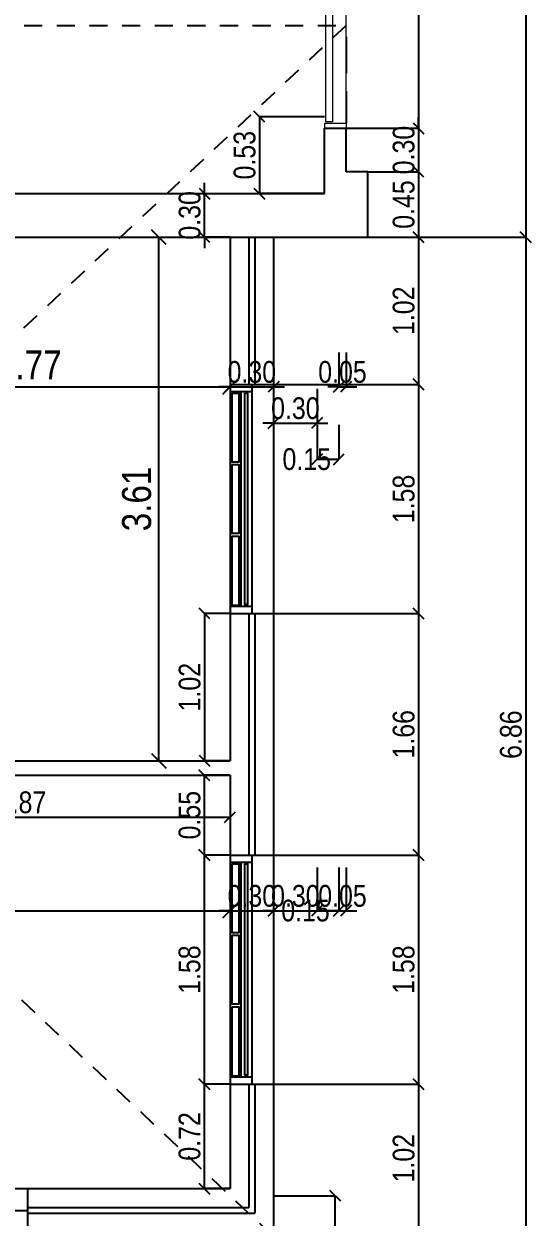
# Model space of a CAD drawing. Extents: x -135 to 36, y 31 to 104.
# Drawn here: x -2.74 to 0.76, y 60.29 to 68.52 of the extents above; entities that cross this region are included whole.
import ezdxf

# ---------------------------------------------------------------- set-up
doc = ezdxf.new("R2010")
doc.units = 0
doc.header["$MEASUREMENT"] = 0
doc.header["$PDMODE"] = 3
doc.linetypes.add('DASHED2', pattern=[0.375, 0.25, -0.125])
doc.layers.get('0').update_dxf_attribs({"linetype": 'CONTINUOUS'})
doc.layers.get('DEFPOINTS').update_dxf_attribs({"linetype": 'CONTINUOUS'})
doc.layers.add('ABERTURAS', color=12, linetype='CONTINUOUS', lineweight=9)
doc.layers.add('COTAS', color=12, linetype='CONTINUOUS')
doc.layers.add('NUEVO', color=1, linetype='CONTINUOUS')
doc.styles.add('COTAS PRIMARIAS', font='ARIALN.TTF', dxfattribs={"height": 0.2})
doc.styles.add('COTAS SECUNDARIAS', font='ARIALN.TTF', dxfattribs={"height": 0.15})
doc.dimstyles.new('COTA SECUNDARIAS', dxfattribs={"dimscale": 5, "dimtxt": 1, "dimasz": 0.015, "dimexe": 0, "dimexo": 0, "dimgap": 0.005, "dimtad": 1, "dimzin": 1, "dimdsep": 46, "dimtxsty": 'COTAS SECUNDARIAS', "dimblk": 'OBLIQUE', "dimcen": 0, "dimclrd": 11, "dimclre": 11, "dimclrt": 11, "dimaunit": 1, "dimadec": 1, "dimazin": 0, "dimtfac": 0.4, "dimtix": 1, "dimtmove": 1, "dimatfit": 3, "dimfxl": 0, "dimtolj": 1, "dimtzin": 0, "dimlwd": -1, "dimarcsym": 0})
doc.dimstyles.new('COTAS PRINCIPALES', dxfattribs={"dimscale": 5, "dimtxt": 2.5, "dimasz": 0.02, "dimexe": 0, "dimexo": 0, "dimgap": 0.01, "dimtad": 1, "dimzin": 1, "dimdsep": 46, "dimtxsty": 'COTAS PRIMARIAS', "dimblk": 'OBLIQUE', "dimcen": 0, "dimclrd": 11, "dimclre": 11, "dimclrt": 11, "dimaunit": 1, "dimadec": 1, "dimazin": 0, "dimtfac": 0.4, "dimtix": 1, "dimtmove": 1, "dimatfit": 3, "dimfxl": 0, "dimtolj": 1, "dimtzin": 0, "dimlwd": -1, "dimarcsym": 0})

# ---------------------------------------------------------------- blocks, each defined once
blk = doc.blocks.new('_Oblique')
at = {"color": 0, "linetype": 'ByBlock', "lineweight": -2}
blk.add_line((-0.5, -0.5), (0.5, 0.5), dxfattribs=at)
blk = doc.blocks.new('*D14')
at = {"layer": 'COTAS', "color": 11, "lineweight": -2}
for p, q in [((-0.5165, 70.3019), (-0.0172, 70.3019)), ((-0.5165, 67.8019), (-0.0172, 67.8019))]:
    blk.add_line(p, q, dxfattribs=at)
at = {"layer": 'COTAS', "color": 11}
blk.add_line((-0.0172, 70.3019), (-0.0172, 67.8019), dxfattribs=at)
at = {"layer": 'DEFPOINTS', "color": 0}
for p in [(-0.5165, 70.3019), (-0.5165, 67.8019), (-0.0172, 67.8019)]:
    blk.add_point(p, dxfattribs=at)
at = {"layer": 'COTAS', "color": 11, "xscale": 0.075, "yscale": 0.075, "zscale": 0.075}
for p, rotation in [((-0.0172, 70.3019), 90), ((-0.0172, 67.8019), 270)]:
    blk.add_blockref('_Oblique', p, dxfattribs=dict(at, rotation=rotation))
at = {"layer": 'COTAS', "color": 11, "insert": (-0.1188, 69.0519), "char_height": 0.15, "attachment_point": 5, "rotation": 90, "style": 'COTAS SECUNDARIAS'}
blk.add_mtext('\\A1;2.50', dxfattribs=at)
blk = doc.blocks.new('*D15')
at = {"layer": 'COTAS', "color": 11}
for p, q in [((-0.0172, 67.8019), (-0.0172, 67.8769)), ((-0.0172, 67.8019), (-0.0172, 67.5011)), ((-0.0172, 67.5011), (-0.0172, 67.4261))]:
    blk.add_line(p, q, dxfattribs=at)
at = {"layer": 'COTAS', "color": 11, "lineweight": -2}
for p, q in [((-0.5165, 67.8019), (-0.0172, 67.8019)), ((-0.3665, 67.5011), (-0.0172, 67.5011))]:
    blk.add_line(p, q, dxfattribs=at)
at = {"layer": 'DEFPOINTS', "color": 0}
for p in [(-0.5165, 67.8019), (-0.3665, 67.5011), (-0.0172, 67.5011)]:
    blk.add_point(p, dxfattribs=at)
at = {"layer": 'COTAS', "color": 11, "xscale": 0.075, "yscale": 0.075, "zscale": 0.075}
for p, rotation in [((-0.0172, 67.8019), 270), ((-0.0172, 67.5011), 90)]:
    blk.add_blockref('_Oblique', p, dxfattribs=dict(at, rotation=rotation))
at = {"layer": 'COTAS', "color": 11, "insert": (-0.1188, 67.6515), "char_height": 0.15, "attachment_point": 5, "rotation": 90, "style": 'COTAS SECUNDARIAS'}
blk.add_mtext('\\A1;0.30', dxfattribs=at)
blk = doc.blocks.new('*D16')
at = {"layer": 'COTAS', "color": 11, "lineweight": -2}
for p, q in [((-0.3665, 67.5011), (-0.0172, 67.5011)), ((-0.5165, 67.0511), (-0.0172, 67.0511))]:
    blk.add_line(p, q, dxfattribs=at)
at = {"layer": 'COTAS', "color": 11}
blk.add_line((-0.0172, 67.5011), (-0.0172, 67.0511), dxfattribs=at)
at = {"layer": 'DEFPOINTS', "color": 0}
for p in [(-0.3665, 67.5011), (-0.5165, 67.0511), (-0.0172, 67.0511)]:
    blk.add_point(p, dxfattribs=at)
at = {"layer": 'COTAS', "color": 11, "xscale": 0.075, "yscale": 0.075, "zscale": 0.075}
for p, rotation in [((-0.0172, 67.5011), 90), ((-0.0172, 67.0511), 270)]:
    blk.add_blockref('_Oblique', p, dxfattribs=dict(at, rotation=rotation))
at = {"layer": 'COTAS', "color": 11, "insert": (-0.1188, 67.2761), "char_height": 0.15, "attachment_point": 5, "rotation": 90, "style": 'COTAS SECUNDARIAS'}
blk.add_mtext('\\A1;0.45', dxfattribs=at)
blk = doc.blocks.new('*D17')
at = {"layer": 'COTAS', "color": 11, "lineweight": -2}
for p, q in [((-0.5165, 67.0511), (-0.0172, 67.0511)), ((-1.0165, 66.0361), (-0.0172, 66.0361))]:
    blk.add_line(p, q, dxfattribs=at)
at = {"layer": 'COTAS', "color": 11}
blk.add_line((-0.0172, 67.0511), (-0.0172, 66.0361), dxfattribs=at)
at = {"layer": 'DEFPOINTS', "color": 0}
for p in [(-0.5165, 67.0511), (-1.0165, 66.0361), (-0.0172, 66.0361)]:
    blk.add_point(p, dxfattribs=at)
at = {"layer": 'COTAS', "color": 11, "xscale": 0.075, "yscale": 0.075, "zscale": 0.075}
for p, rotation in [((-0.0172, 67.0511), 90), ((-0.0172, 66.0361), 270)]:
    blk.add_blockref('_Oblique', p, dxfattribs=dict(at, rotation=rotation))
at = {"layer": 'COTAS', "color": 11, "insert": (-0.1188, 66.5436), "char_height": 0.15, "attachment_point": 5, "rotation": 90, "style": 'COTAS SECUNDARIAS'}
blk.add_mtext('\\A1;1.02', dxfattribs=at)
blk = doc.blocks.new('*D18')
at = {"layer": 'COTAS', "color": 11, "lineweight": -2}
for p, q in [((-1.0165, 66.0361), (-0.0172, 66.0361)), ((-1.0165, 64.4561), (-0.0172, 64.4561))]:
    blk.add_line(p, q, dxfattribs=at)
at = {"layer": 'COTAS', "color": 11}
blk.add_line((-0.0172, 66.0361), (-0.0172, 64.4561), dxfattribs=at)
at = {"layer": 'DEFPOINTS', "color": 0}
for p in [(-1.0165, 66.0361), (-1.0165, 64.4561), (-0.0172, 64.4561)]:
    blk.add_point(p, dxfattribs=at)
at = {"layer": 'COTAS', "color": 11, "xscale": 0.075, "yscale": 0.075, "zscale": 0.075}
for p, rotation in [((-0.0172, 66.0361), 90), ((-0.0172, 64.4561), 270)]:
    blk.add_blockref('_Oblique', p, dxfattribs=dict(at, rotation=rotation))
at = {"layer": 'COTAS', "color": 11, "insert": (-0.1188, 65.2461), "char_height": 0.15, "attachment_point": 5, "rotation": 90, "style": 'COTAS SECUNDARIAS'}
blk.add_mtext('\\A1;1.58', dxfattribs=at)
blk = doc.blocks.new('*D19')
at = {"layer": 'COTAS', "color": 11, "lineweight": -2}
for p, q in [((-1.0165, 64.4561), (-0.0172, 64.4561)), ((-1.0165, 62.7911), (-0.0172, 62.7911))]:
    blk.add_line(p, q, dxfattribs=at)
at = {"layer": 'COTAS', "color": 11}
blk.add_line((-0.0172, 64.4561), (-0.0172, 62.7911), dxfattribs=at)
at = {"layer": 'DEFPOINTS', "color": 0}
for p in [(-1.0165, 64.4561), (-1.0165, 62.7911), (-0.0172, 62.7911)]:
    blk.add_point(p, dxfattribs=at)
at = {"layer": 'COTAS', "color": 11, "xscale": 0.075, "yscale": 0.075, "zscale": 0.075}
for p, rotation in [((-0.0172, 64.4561), 90), ((-0.0172, 62.7911), 270)]:
    blk.add_blockref('_Oblique', p, dxfattribs=dict(at, rotation=rotation))
at = {"layer": 'COTAS', "color": 11, "insert": (-0.1188, 63.6236), "char_height": 0.15, "attachment_point": 5, "rotation": 90, "style": 'COTAS SECUNDARIAS'}
blk.add_mtext('\\A1;1.66', dxfattribs=at)
blk = doc.blocks.new('*D20')
at = {"layer": 'COTAS', "color": 11, "lineweight": -2}
for p, q in [((-1.0165, 62.7911), (-0.0172, 62.7911)), ((-1.0165, 61.2111), (-0.0172, 61.2111))]:
    blk.add_line(p, q, dxfattribs=at)
at = {"layer": 'COTAS', "color": 11}
blk.add_line((-0.0172, 62.7911), (-0.0172, 61.2111), dxfattribs=at)
at = {"layer": 'DEFPOINTS', "color": 0}
for p in [(-1.0165, 62.7911), (-1.0165, 61.2111), (-0.0172, 61.2111)]:
    blk.add_point(p, dxfattribs=at)
at = {"layer": 'COTAS', "color": 11, "xscale": 0.075, "yscale": 0.075, "zscale": 0.075}
for p, rotation in [((-0.0172, 62.7911), 90), ((-0.0172, 61.2111), 270)]:
    blk.add_blockref('_Oblique', p, dxfattribs=dict(at, rotation=rotation))
at = {"layer": 'COTAS', "color": 11, "insert": (-0.1188, 62.0011), "char_height": 0.15, "attachment_point": 5, "rotation": 90, "style": 'COTAS SECUNDARIAS'}
blk.add_mtext('\\A1;1.58', dxfattribs=at)
blk = doc.blocks.new('*D21')
at = {"layer": 'COTAS', "color": 11, "lineweight": -2}
for p, q in [((-1.0165, 61.2111), (-0.0172, 61.2111)), ((-1.0165, 60.1911), (-0.0172, 60.1911))]:
    blk.add_line(p, q, dxfattribs=at)
at = {"layer": 'COTAS', "color": 11}
blk.add_line((-0.0172, 61.2111), (-0.0172, 60.1911), dxfattribs=at)
at = {"layer": 'DEFPOINTS', "color": 0}
for p in [(-1.0165, 61.2111), (-1.0165, 60.1911), (-0.0172, 60.1911)]:
    blk.add_point(p, dxfattribs=at)
at = {"layer": 'COTAS', "color": 11, "xscale": 0.075, "yscale": 0.075, "zscale": 0.075}
for p, rotation in [((-0.0172, 61.2111), 90), ((-0.0172, 60.1911), 270)]:
    blk.add_blockref('_Oblique', p, dxfattribs=dict(at, rotation=rotation))
at = {"layer": 'COTAS', "color": 11, "insert": (-0.1188, 60.7011), "char_height": 0.15, "attachment_point": 5, "rotation": 90, "style": 'COTAS SECUNDARIAS'}
blk.add_mtext('\\A1;1.02', dxfattribs=at)
blk = doc.blocks.new('*D23')
at = {"layer": 'COTAS', "color": 11, "lineweight": -2}
for p, q in [((-0.3665, 74.611), (0.7222, 74.611)), ((-0.5008, 67.0511), (0.7222, 67.0511))]:
    blk.add_line(p, q, dxfattribs=at)
at = {"layer": 'COTAS', "color": 11}
blk.add_line((0.7222, 74.611), (0.7222, 67.0511), dxfattribs=at)
at = {"layer": 'DEFPOINTS', "color": 0}
for p in [(-0.3665, 74.611), (-0.5008, 67.0511), (0.7222, 67.0511)]:
    blk.add_point(p, dxfattribs=at)
at = {"layer": 'COTAS', "color": 11, "xscale": 0.075, "yscale": 0.075, "zscale": 0.075}
for p, rotation in [((0.7222, 74.611), 90), ((0.7222, 67.0511), 270)]:
    blk.add_blockref('_Oblique', p, dxfattribs=dict(at, rotation=rotation))
at = {"layer": 'COTAS', "color": 11, "insert": (0.6206, 70.831), "char_height": 0.15, "attachment_point": 5, "rotation": 90, "style": 'COTAS SECUNDARIAS'}
blk.add_mtext('\\A1;7.56', dxfattribs=at)
blk = doc.blocks.new('*D24')
at = {"layer": 'COTAS', "color": 11, "lineweight": -2}
for p, q in [((-0.5008, 67.0511), (0.7222, 67.0511)), ((-1.0493, 60.1911), (0.7222, 60.1911))]:
    blk.add_line(p, q, dxfattribs=at)
at = {"layer": 'COTAS', "color": 11}
blk.add_line((0.7222, 67.0511), (0.7222, 60.1911), dxfattribs=at)
at = {"layer": 'DEFPOINTS', "color": 0}
for p in [(-0.5008, 67.0511), (-1.0493, 60.1911), (0.7222, 60.1911)]:
    blk.add_point(p, dxfattribs=at)
at = {"layer": 'COTAS', "color": 11, "xscale": 0.075, "yscale": 0.075, "zscale": 0.075}
for p, rotation in [((0.7222, 67.0511), 90), ((0.7222, 60.1911), 270)]:
    blk.add_blockref('_Oblique', p, dxfattribs=dict(at, rotation=rotation))
at = {"layer": 'COTAS', "color": 11, "insert": (0.6206, 63.6211), "char_height": 0.15, "attachment_point": 5, "rotation": 90, "style": 'COTAS SECUNDARIAS'}
blk.add_mtext('\\A1;6.86', dxfattribs=at)
blk = doc.blocks.new('*D27')
at = {"layer": 'COTAS', "color": 11, "lineweight": -2}
for p, q in [((-4.0865, 66.2561), (-4.0865, 66.0194)), ((-1.3165, 66.2561), (-1.3165, 66.0194))]:
    blk.add_line(p, q, dxfattribs=at)
at = {"layer": 'COTAS', "color": 11}
blk.add_line((-4.0865, 66.0194), (-1.3165, 66.0194), dxfattribs=at)
at = {"layer": 'DEFPOINTS', "color": 0}
for p in [(-4.0865, 66.2561), (-1.3165, 66.2561), (-1.3165, 66.0194)]:
    blk.add_point(p, dxfattribs=at)
at = {"layer": 'COTAS', "color": 11, "xscale": 0.1, "yscale": 0.1, "zscale": 0.1, "rotation": 180}
blk.add_blockref('_Oblique', (-4.0865, 66.0194), dxfattribs=at)
at = {"layer": 'COTAS', "color": 11, "xscale": 0.1, "yscale": 0.1, "zscale": 0.1}
blk.add_blockref('_Oblique', (-1.3165, 66.0194), dxfattribs=at)
at = {"layer": 'COTAS', "color": 11, "insert": (-2.7015, 66.1698), "char_height": 0.2, "attachment_point": 5, "style": 'COTAS PRIMARIAS'}
blk.add_mtext('\\A1;2.77', dxfattribs=at)
blk = doc.blocks.new('*D28')
at = {"layer": 'COTAS', "color": 11, "lineweight": -2}
for p, q in [((-1.3165, 66.2561), (-1.3165, 66.0194)), ((-1.0165, 66.2561), (-1.0165, 66.0194))]:
    blk.add_line(p, q, dxfattribs=at)
at = {"layer": 'COTAS', "color": 11}
for p, q in [((-1.3165, 66.0194), (-1.3915, 66.0194)), ((-1.3165, 66.0194), (-1.0165, 66.0194)), ((-1.0165, 66.0194), (-0.9415, 66.0194))]:
    blk.add_line(p, q, dxfattribs=at)
at = {"layer": 'DEFPOINTS', "color": 0}
for p in [(-1.3165, 66.2561), (-1.0165, 66.2561), (-1.0165, 66.0194)]:
    blk.add_point(p, dxfattribs=at)
at = {"layer": 'COTAS', "color": 11, "xscale": 0.075, "yscale": 0.075, "zscale": 0.075}
blk.add_blockref('_Oblique', (-1.3165, 66.0194), dxfattribs=at)
at = {"layer": 'COTAS', "color": 11, "xscale": 0.075, "yscale": 0.075, "zscale": 0.075, "rotation": 180}
blk.add_blockref('_Oblique', (-1.0165, 66.0194), dxfattribs=at)
at = {"layer": 'COTAS', "color": 11, "insert": (-1.1665, 66.121), "char_height": 0.15, "attachment_point": 5, "style": 'COTAS SECUNDARIAS'}
blk.add_mtext('\\A1;0.30', dxfattribs=at)
blk = doc.blocks.new('*D29')
at = {"layer": 'COTAS', "color": 11, "lineweight": -2}
for p, q in [((-1.0165, 66.0061), (-1.0165, 65.7694)), ((-0.7165, 66.0061), (-0.7165, 65.7694))]:
    blk.add_line(p, q, dxfattribs=at)
at = {"layer": 'COTAS', "color": 11}
for p, q in [((-1.0165, 65.7694), (-1.0915, 65.7694)), ((-1.0165, 65.7694), (-0.7165, 65.7694)), ((-0.7165, 65.7694), (-0.6415, 65.7694))]:
    blk.add_line(p, q, dxfattribs=at)
at = {"layer": 'DEFPOINTS', "color": 0}
for p in [(-1.0165, 66.0061), (-0.7165, 66.0061), (-0.7165, 65.7694)]:
    blk.add_point(p, dxfattribs=at)
at = {"layer": 'COTAS', "color": 11, "xscale": 0.075, "yscale": 0.075, "zscale": 0.075}
blk.add_blockref('_Oblique', (-1.0165, 65.7694), dxfattribs=at)
at = {"layer": 'COTAS', "color": 11, "xscale": 0.075, "yscale": 0.075, "zscale": 0.075, "rotation": 180}
blk.add_blockref('_Oblique', (-0.7165, 65.7694), dxfattribs=at)
at = {"layer": 'COTAS', "color": 11, "insert": (-0.8665, 65.871), "char_height": 0.15, "attachment_point": 5, "style": 'COTAS SECUNDARIAS'}
blk.add_mtext('\\A1;0.30', dxfattribs=at)
blk = doc.blocks.new('*D30')
at = {"layer": 'COTAS', "color": 11, "lineweight": -2}
for p, q in [((-0.7165, 65.7561), (-0.7165, 65.5194)), ((-0.5665, 65.7561), (-0.5665, 65.5194))]:
    blk.add_line(p, q, dxfattribs=at)
at = {"layer": 'COTAS', "color": 11}
blk.add_line((-0.7165, 65.5194), (-0.5665, 65.5194), dxfattribs=at)
at = {"layer": 'DEFPOINTS', "color": 0}
for p in [(-0.7165, 65.7561), (-0.5665, 65.7561), (-0.5665, 65.5194)]:
    blk.add_point(p, dxfattribs=at)
at = {"layer": 'COTAS', "color": 11, "xscale": 0.075, "yscale": 0.075, "zscale": 0.075, "rotation": 180}
blk.add_blockref('_Oblique', (-0.7165, 65.5194), dxfattribs=at)
at = {"layer": 'COTAS', "color": 11, "xscale": 0.075, "yscale": 0.075, "zscale": 0.075}
blk.add_blockref('_Oblique', (-0.5665, 65.5194), dxfattribs=at)
at = {"layer": 'COTAS', "color": 11, "insert": (-0.788, 65.5198), "char_height": 0.15, "attachment_point": 5, "style": 'COTAS SECUNDARIAS'}
blk.add_mtext('\\A1;0.15', dxfattribs=at)
blk = doc.blocks.new('*D31')
at = {"layer": 'COTAS', "color": 11, "lineweight": -2}
for p, q in [((-0.5665, 66.2561), (-0.5665, 66.0194)), ((-0.5165, 66.2561), (-0.5165, 66.0194))]:
    blk.add_line(p, q, dxfattribs=at)
at = {"layer": 'COTAS', "color": 11}
for p, q in [((-0.5665, 66.0194), (-0.6415, 66.0194)), ((-0.5665, 66.0194), (-0.5165, 66.0194)), ((-0.5165, 66.0194), (-0.4415, 66.0194))]:
    blk.add_line(p, q, dxfattribs=at)
at = {"layer": 'DEFPOINTS', "color": 0}
for p in [(-0.5665, 66.2561), (-0.5165, 66.2561), (-0.5165, 66.0194)]:
    blk.add_point(p, dxfattribs=at)
at = {"layer": 'COTAS', "color": 11, "xscale": 0.075, "yscale": 0.075, "zscale": 0.075}
blk.add_blockref('_Oblique', (-0.5665, 66.0194), dxfattribs=at)
at = {"layer": 'COTAS', "color": 11, "xscale": 0.075, "yscale": 0.075, "zscale": 0.075, "rotation": 180}
blk.add_blockref('_Oblique', (-0.5165, 66.0194), dxfattribs=at)
at = {"layer": 'COTAS', "color": 11, "insert": (-0.5415, 66.121), "char_height": 0.15, "attachment_point": 5, "style": 'COTAS SECUNDARIAS'}
blk.add_mtext('\\A1;0.05', dxfattribs=at)
blk = doc.blocks.new('*D34')
at = {"layer": 'COTAS', "color": 11, "lineweight": -2}
for p, q in [((-5.4765, 62.6261), (-5.4765, 62.407)), ((-1.3165, 62.6261), (-1.3165, 62.407))]:
    blk.add_line(p, q, dxfattribs=at)
at = {"layer": 'COTAS', "color": 11}
blk.add_line((-5.4765, 62.407), (-1.3165, 62.407), dxfattribs=at)
at = {"layer": 'DEFPOINTS', "color": 0}
for p in [(-5.4765, 62.6261), (-1.3165, 62.6261), (-1.3165, 62.407)]:
    blk.add_point(p, dxfattribs=at)
at = {"layer": 'COTAS', "color": 11, "xscale": 0.1, "yscale": 0.1, "zscale": 0.1, "rotation": 180}
blk.add_blockref('_Oblique', (-5.4765, 62.407), dxfattribs=at)
at = {"layer": 'COTAS', "color": 11, "xscale": 0.1, "yscale": 0.1, "zscale": 0.1}
blk.add_blockref('_Oblique', (-1.3165, 62.407), dxfattribs=at)
at = {"layer": 'COTAS', "color": 11, "insert": (-3.3965, 62.5591), "char_height": 0.2, "attachment_point": 5, "style": 'COTAS PRIMARIAS'}
blk.add_mtext('\\A1;4.16', dxfattribs=at)
blk = doc.blocks.new('*D35')
at = {"layer": 'COTAS', "color": 11, "lineweight": -2}
for p, q in [((-1.3165, 62.6261), (-1.3165, 62.407)), ((-1.0165, 62.6261), (-1.0165, 62.407))]:
    blk.add_line(p, q, dxfattribs=at)
at = {"layer": 'COTAS', "color": 11}
for p, q in [((-1.3165, 62.407), (-1.3915, 62.407)), ((-1.3165, 62.407), (-1.0165, 62.407)), ((-1.0165, 62.407), (-0.9415, 62.407))]:
    blk.add_line(p, q, dxfattribs=at)
at = {"layer": 'DEFPOINTS', "color": 0}
for p in [(-1.3165, 62.6261), (-1.0165, 62.6261), (-1.0165, 62.407)]:
    blk.add_point(p, dxfattribs=at)
at = {"layer": 'COTAS', "color": 11, "xscale": 0.075, "yscale": 0.075, "zscale": 0.075}
blk.add_blockref('_Oblique', (-1.3165, 62.407), dxfattribs=at)
at = {"layer": 'COTAS', "color": 11, "xscale": 0.075, "yscale": 0.075, "zscale": 0.075, "rotation": 180}
blk.add_blockref('_Oblique', (-1.0165, 62.407), dxfattribs=at)
at = {"layer": 'COTAS', "color": 11, "insert": (-1.1665, 62.5086), "char_height": 0.15, "attachment_point": 5, "style": 'COTAS SECUNDARIAS'}
blk.add_mtext('\\A1;0.30', dxfattribs=at)
blk = doc.blocks.new('*D36')
at = {"layer": 'COTAS', "color": 11, "lineweight": -2}
for p, q in [((-0.7165, 62.7061), (-0.7165, 62.407)), ((-1.0165, 62.6261), (-1.0165, 62.407))]:
    blk.add_line(p, q, dxfattribs=at)
at = {"layer": 'COTAS', "color": 11}
for p, q in [((-1.0165, 62.407), (-1.0915, 62.407)), ((-1.0165, 62.407), (-0.7165, 62.407)), ((-0.7165, 62.407), (-0.6415, 62.407))]:
    blk.add_line(p, q, dxfattribs=at)
at = {"layer": 'DEFPOINTS', "color": 0}
for p in [(-0.7165, 62.7061), (-1.0165, 62.6261), (-0.7165, 62.407)]:
    blk.add_point(p, dxfattribs=at)
at = {"layer": 'COTAS', "color": 11, "xscale": 0.075, "yscale": 0.075, "zscale": 0.075}
blk.add_blockref('_Oblique', (-1.0165, 62.407), dxfattribs=at)
at = {"layer": 'COTAS', "color": 11, "xscale": 0.075, "yscale": 0.075, "zscale": 0.075, "rotation": 180}
blk.add_blockref('_Oblique', (-0.7165, 62.407), dxfattribs=at)
at = {"layer": 'COTAS', "color": 11, "insert": (-0.8665, 62.5086), "char_height": 0.15, "attachment_point": 5, "style": 'COTAS SECUNDARIAS'}
blk.add_mtext('\\A1;0.30', dxfattribs=at)
blk = doc.blocks.new('*D37')
at = {"layer": 'COTAS', "color": 11, "lineweight": -2}
for p, q in [((-0.7165, 62.7061), (-0.7165, 62.407)), ((-0.5665, 62.7061), (-0.5665, 62.407))]:
    blk.add_line(p, q, dxfattribs=at)
at = {"layer": 'COTAS', "color": 11}
blk.add_line((-0.7165, 62.407), (-0.5665, 62.407), dxfattribs=at)
at = {"layer": 'DEFPOINTS', "color": 0}
for p in [(-0.7165, 62.7061), (-0.5665, 62.7061), (-0.5665, 62.407)]:
    blk.add_point(p, dxfattribs=at)
at = {"layer": 'COTAS', "color": 11, "xscale": 0.075, "yscale": 0.075, "zscale": 0.075, "rotation": 180}
blk.add_blockref('_Oblique', (-0.7165, 62.407), dxfattribs=at)
at = {"layer": 'COTAS', "color": 11, "xscale": 0.075, "yscale": 0.075, "zscale": 0.075}
blk.add_blockref('_Oblique', (-0.5665, 62.407), dxfattribs=at)
at = {"layer": 'COTAS', "color": 11, "insert": (-0.7966, 62.4073), "char_height": 0.15, "attachment_point": 5, "style": 'COTAS SECUNDARIAS'}
blk.add_mtext('\\A1;0.15', dxfattribs=at)
blk = doc.blocks.new('*D38')
at = {"layer": 'COTAS', "color": 11, "lineweight": -2}
for p, q in [((-0.5665, 62.7061), (-0.5665, 62.407)), ((-0.5165, 62.7061), (-0.5165, 62.407))]:
    blk.add_line(p, q, dxfattribs=at)
at = {"layer": 'COTAS', "color": 11}
for p, q in [((-0.5665, 62.407), (-0.6415, 62.407)), ((-0.5665, 62.407), (-0.5165, 62.407)), ((-0.5165, 62.407), (-0.4415, 62.407))]:
    blk.add_line(p, q, dxfattribs=at)
at = {"layer": 'DEFPOINTS', "color": 0}
for p in [(-0.5665, 62.7061), (-0.5165, 62.7061), (-0.5165, 62.407)]:
    blk.add_point(p, dxfattribs=at)
at = {"layer": 'COTAS', "color": 11, "xscale": 0.075, "yscale": 0.075, "zscale": 0.075}
blk.add_blockref('_Oblique', (-0.5665, 62.407), dxfattribs=at)
at = {"layer": 'COTAS', "color": 11, "xscale": 0.075, "yscale": 0.075, "zscale": 0.075, "rotation": 180}
blk.add_blockref('_Oblique', (-0.5165, 62.407), dxfattribs=at)
at = {"layer": 'COTAS', "color": 11, "insert": (-0.5415, 62.5086), "char_height": 0.15, "attachment_point": 5, "style": 'COTAS SECUNDARIAS'}
blk.add_mtext('\\A1;0.05', dxfattribs=at)
blk = doc.blocks.new('*D59')
at = {"layer": 'COTAS', "color": 11, "lineweight": -2}
for p, q in [((-1.0165, 60.4411), (-0.5912, 60.4411)), ((-1.0165, 60.1911), (-0.5912, 60.1911))]:
    blk.add_line(p, q, dxfattribs=at)
at = {"layer": 'COTAS', "color": 11}
blk.add_line((-0.5912, 60.1911), (-0.5912, 60.4411), dxfattribs=at)
at = {"layer": 'DEFPOINTS', "color": 0}
for p in [(-1.0165, 60.4411), (-0.5912, 60.4411), (-1.0165, 60.1911)]:
    blk.add_point(p, dxfattribs=at)
at = {"layer": 'COTAS', "color": 11, "xscale": 0.075, "yscale": 0.075, "zscale": 0.075}
for p, rotation in [((-0.5912, 60.4411), 90), ((-0.5912, 60.1911), 270)]:
    blk.add_blockref('_Oblique', p, dxfattribs=dict(at, rotation=rotation))
at = {"layer": 'COTAS', "color": 11, "insert": (-0.6928, 60.0118), "char_height": 0.15, "attachment_point": 5, "rotation": 90, "style": 'COTAS SECUNDARIAS'}
blk.add_mtext('\\A1;0.25', dxfattribs=at)
blk = doc.blocks.new('*D93')
at = {"layer": 'COTAS', "color": 11, "lineweight": -2}
blk.add_line((-4.1865, 63.3411), (-4.1865, 63.0521), dxfattribs=at)
at = {"layer": 'COTAS', "color": 11}
blk.add_line((-4.1865, 63.0521), (-1.3165, 63.0521), dxfattribs=at)
at = {"layer": 'DEFPOINTS', "color": 0}
for p in [(-4.1865, 63.3411), (-1.3165, 63.0521), (-1.3165, 63.0521)]:
    blk.add_point(p, dxfattribs=at)
at = {"layer": 'COTAS', "color": 11, "xscale": 0.075, "yscale": 0.075, "zscale": 0.075, "rotation": 180}
blk.add_blockref('_Oblique', (-4.1865, 63.0521), dxfattribs=at)
at = {"layer": 'COTAS', "color": 11, "xscale": 0.075, "yscale": 0.075, "zscale": 0.075}
blk.add_blockref('_Oblique', (-1.3165, 63.0521), dxfattribs=at)
at = {"layer": 'COTAS', "color": 11, "insert": (-2.7515, 63.1537), "char_height": 0.15, "attachment_point": 5, "style": 'COTAS SECUNDARIAS'}
blk.add_mtext('\\A1;2.87', dxfattribs=at)
blk = doc.blocks.new('*D95')
at = {"layer": 'COTAS', "color": 11, "lineweight": -2}
for p, q in [((-1.3165, 64.4561), (-1.4933, 64.4561)), ((-1.3165, 63.4411), (-1.4933, 63.4411))]:
    blk.add_line(p, q, dxfattribs=at)
at = {"layer": 'COTAS', "color": 11}
blk.add_line((-1.4933, 64.4561), (-1.4933, 63.4411), dxfattribs=at)
at = {"layer": 'DEFPOINTS', "color": 0}
for p in [(-1.3165, 64.4561), (-1.4933, 63.4411), (-1.3165, 63.4411)]:
    blk.add_point(p, dxfattribs=at)
at = {"layer": 'COTAS', "color": 11, "xscale": 0.075, "yscale": 0.075, "zscale": 0.075}
for p, rotation in [((-1.4933, 64.4561), 90), ((-1.4933, 63.4411), 270)]:
    blk.add_blockref('_Oblique', p, dxfattribs=dict(at, rotation=rotation))
at = {"layer": 'COTAS', "color": 11, "insert": (-1.5949, 63.9486), "char_height": 0.15, "attachment_point": 5, "rotation": 90, "style": 'COTAS SECUNDARIAS'}
blk.add_mtext('\\A1;1.02', dxfattribs=at)
blk = doc.blocks.new('*D96')
at = {"layer": 'COTAS', "color": 11, "lineweight": -2}
for p, q in [((-1.3165, 63.3411), (-1.4943, 63.3411)), ((-1.3165, 62.7911), (-1.4943, 62.7911))]:
    blk.add_line(p, q, dxfattribs=at)
at = {"layer": 'COTAS', "color": 11}
blk.add_line((-1.4943, 63.3411), (-1.4943, 62.7911), dxfattribs=at)
at = {"layer": 'DEFPOINTS', "color": 0}
for p in [(-1.3165, 63.3411), (-1.4943, 62.7911), (-1.3165, 62.7911)]:
    blk.add_point(p, dxfattribs=at)
at = {"layer": 'COTAS', "color": 11, "xscale": 0.075, "yscale": 0.075, "zscale": 0.075}
for p, rotation in [((-1.4943, 63.3411), 90), ((-1.4943, 62.7911), 270)]:
    blk.add_blockref('_Oblique', p, dxfattribs=dict(at, rotation=rotation))
at = {"layer": 'COTAS', "color": 11, "insert": (-1.5959, 63.0661), "char_height": 0.15, "attachment_point": 5, "rotation": 90, "style": 'COTAS SECUNDARIAS'}
blk.add_mtext('\\A1;0.55', dxfattribs=at)
blk = doc.blocks.new('*D97')
at = {"layer": 'COTAS', "color": 11, "lineweight": -2}
for p, q in [((-1.3165, 62.7911), (-1.4943, 62.7911)), ((-1.3165, 61.2111), (-1.4943, 61.2111))]:
    blk.add_line(p, q, dxfattribs=at)
at = {"layer": 'COTAS', "color": 11}
blk.add_line((-1.4943, 62.7911), (-1.4943, 61.2111), dxfattribs=at)
at = {"layer": 'DEFPOINTS', "color": 0}
for p in [(-1.3165, 62.7911), (-1.4943, 61.2111), (-1.3165, 61.2111)]:
    blk.add_point(p, dxfattribs=at)
at = {"layer": 'COTAS', "color": 11, "xscale": 0.075, "yscale": 0.075, "zscale": 0.075}
for p, rotation in [((-1.4943, 62.7911), 90), ((-1.4943, 61.2111), 270)]:
    blk.add_blockref('_Oblique', p, dxfattribs=dict(at, rotation=rotation))
at = {"layer": 'COTAS', "color": 11, "insert": (-1.5959, 62.0011), "char_height": 0.15, "attachment_point": 5, "rotation": 90, "style": 'COTAS SECUNDARIAS'}
blk.add_mtext('\\A1;1.58', dxfattribs=at)
blk = doc.blocks.new('*D98')
at = {"layer": 'COTAS', "color": 11, "lineweight": -2}
for p, q in [((-1.3165, 61.2111), (-1.4943, 61.2111)), ((-1.3165, 60.4911), (-1.4943, 60.4911))]:
    blk.add_line(p, q, dxfattribs=at)
at = {"layer": 'COTAS', "color": 11}
blk.add_line((-1.4943, 61.2111), (-1.4943, 60.4911), dxfattribs=at)
at = {"layer": 'DEFPOINTS', "color": 0}
for p in [(-1.3165, 61.2111), (-1.4943, 60.4911), (-1.3165, 60.4911)]:
    blk.add_point(p, dxfattribs=at)
at = {"layer": 'COTAS', "color": 11, "xscale": 0.075, "yscale": 0.075, "zscale": 0.075}
for p, rotation in [((-1.4943, 61.2111), 90), ((-1.4943, 60.4911), 270)]:
    blk.add_blockref('_Oblique', p, dxfattribs=dict(at, rotation=rotation))
at = {"layer": 'COTAS', "color": 11, "insert": (-1.5959, 60.8511), "char_height": 0.15, "attachment_point": 5, "rotation": 90, "style": 'COTAS SECUNDARIAS'}
blk.add_mtext('\\A1;0.72', dxfattribs=at)
blk = doc.blocks.new('*D119')
at = {"layer": 'COTAS', "color": 11}
for p, q in [((-1.4933, 67.3511), (-1.4933, 67.4261)), ((-1.4933, 67.0511), (-1.4933, 67.3511)), ((-1.4933, 67.0511), (-1.4933, 66.9761))]:
    blk.add_line(p, q, dxfattribs=at)
at = {"layer": 'COTAS', "color": 11, "lineweight": -2}
blk.add_line((-1.3165, 67.0511), (-1.4933, 67.0511), dxfattribs=at)
at = {"layer": 'DEFPOINTS', "color": 0}
for p in [(-1.4933, 67.3511), (-1.4933, 67.3511), (-1.3165, 67.0511)]:
    blk.add_point(p, dxfattribs=at)
at = {"layer": 'COTAS', "color": 11, "xscale": 0.075, "yscale": 0.075, "zscale": 0.075}
for p, rotation in [((-1.4933, 67.3511), 270), ((-1.4933, 67.0511), 90)]:
    blk.add_blockref('_Oblique', p, dxfattribs=dict(at, rotation=rotation))
at = {"layer": 'COTAS', "color": 11, "insert": (-1.5949, 67.2011), "char_height": 0.15, "attachment_point": 5, "rotation": 90, "style": 'COTAS SECUNDARIAS'}
blk.add_mtext('\\A1;0.30', dxfattribs=at)
blk = doc.blocks.new('*D196')
at = {"layer": 'COTAS', "color": 11}
blk.add_line((-1.808, 63.4411), (-1.808, 67.0511), dxfattribs=at)
at = {"layer": 'DEFPOINTS', "color": 0}
for p in [(-1.808, 67.0511), (-1.808, 67.0511), (-1.808, 63.4411)]:
    blk.add_point(p, dxfattribs=at)
at = {"layer": 'COTAS', "color": 11, "xscale": 0.1, "yscale": 0.1, "zscale": 0.1}
for p, rotation in [((-1.808, 67.0511), 90), ((-1.808, 63.4411), 270)]:
    blk.add_blockref('_Oblique', p, dxfattribs=dict(at, rotation=rotation))
at = {"layer": 'COTAS', "color": 11, "insert": (-1.9601, 65.2461), "char_height": 0.2, "attachment_point": 5, "rotation": 90, "style": 'COTAS PRIMARIAS'}
blk.add_mtext('\\A1;3.61', dxfattribs=at)
blk = doc.blocks.new('*D259')
at = {"layer": 'COTAS', "color": 11, "lineweight": -2}
for p, q in [((-0.6665, 67.8811), (-1.1144, 67.8811)), ((-0.6665, 67.3511), (-1.1144, 67.3511))]:
    blk.add_line(p, q, dxfattribs=at)
at = {"layer": 'COTAS', "color": 11}
blk.add_line((-1.1144, 67.8811), (-1.1144, 67.3511), dxfattribs=at)
at = {"layer": 'DEFPOINTS', "color": 0}
for p in [(-0.6665, 67.8811), (-1.1144, 67.3511), (-0.6665, 67.3511)]:
    blk.add_point(p, dxfattribs=at)
at = {"layer": 'COTAS', "color": 11, "xscale": 0.075, "yscale": 0.075, "zscale": 0.075}
for p, rotation in [((-1.1144, 67.8811), 90), ((-1.1144, 67.3511), 270)]:
    blk.add_blockref('_Oblique', p, dxfattribs=dict(at, rotation=rotation))
at = {"layer": 'COTAS', "color": 11, "insert": (-1.216, 67.6161), "char_height": 0.15, "attachment_point": 5, "rotation": 90, "style": 'COTAS SECUNDARIAS'}
blk.add_mtext('\\A1;0.53', dxfattribs=at)

msp = doc.modelspace()

# ---------------------------------------------------------------- linework, layer by layer
for p, q in [((-0.6665, 67.3511), (-0.6665, 67.8019)), ((-0.6665, 67.8019), (-0.5165, 67.8019)), ((-0.5165, 67.5011), (-0.5165, 67.8019)), ((-0.3665, 67.5011), (-0.5165, 67.5011)), ((-0.3665, 67.0511), (-0.3665, 67.5011)), ((-5.4865, 67.3511), (-0.6665, 67.3511)), ((-4.0865, 67.0511), (-0.3665, 67.0511)), ((-1.3165, 66.0361), (-1.0165, 66.0361)), ((-1.3165, 65.9861), (-1.1665, 65.9861)), ((-1.2415, 65.9861), (-1.2415, 64.5061)), ((-1.1665, 66.0361), (-1.1665, 64.4561)), ((-1.3165, 64.5061), (-1.1665, 64.5061)), ((-1.3165, 64.4561), (-1.0165, 64.4561))]:
    msp.add_line(p, q)
for points in [[(-1.3016, 65.9758), (-1.2554, 65.9758), (-1.2554, 65.4991), (-1.3016, 65.4991)], [(-1.2154, 65.9758), (-1.1969, 65.9758), (-1.1969, 64.5179), (-1.2154, 64.5179)], [(-1.3016, 65.4837), (-1.2554, 65.4837), (-1.2554, 65.0069), (-1.3016, 65.0069)], [(-1.3016, 64.9885), (-1.2554, 64.9885), (-1.2554, 64.5117), (-1.3016, 64.5117)]]:
    msp.add_lwpolyline(points, close=True)
at = {"layer": 'ABERTURAS', "color": 11}
msp.add_line((-0.5165, 67.8352), (-0.5165, 70.2619), dxfattribs=at)
at = {"layer": 'ABERTURAS'}
for p, q in [((-0.5165, 67.8352), (-0.6665, 67.8352)), ((-0.6665, 67.8352), (-0.6665, 67.7952)), ((-0.5165, 67.8352), (-0.5165, 67.7952))]:
    msp.add_line(p, q, dxfattribs=at)
msp.add_lwpolyline([(-0.6572, 68.6221), (-0.6093, 68.6221), (-0.6093, 67.8455), (-0.6572, 67.8455)], close=True, dxfattribs=at)
at = {"layer": 'NUEVO', "linetype": 'DASHED2', "ltscale": 0.5}
for p, q in [((-0.5165, 68.5111), (-5.2165, 64.1011)), ((-4.9865, 68.5111), (-0.5165, 68.5111)), ((-5.2165, 64.1011), (-0.5165, 59.6911))]:
    msp.add_line(p, q, dxfattribs=at)
at = {"layer": 'NUEVO', "linetype": 'DASHED2'}
msp.add_line((-0.5165, 68.4319), (-0.5165, 67.8352), dxfattribs=at)
at = {"layer": 'NUEVO'}
for p, q in [((-1.3165, 67.0511), (-1.3165, 63.4411)), ((-1.1865, 67.0511), (-1.1865, 66.0361)), ((-1.1465, 67.0511), (-1.1465, 66.0361)), ((-1.0165, 67.0511), (-1.0165, 63.7411)), ((-1.1865, 64.4561), (-1.1865, 63.9111)), ((-1.1465, 64.4561), (-1.1465, 63.8711)), ((-1.1865, 63.9111), (-1.1865, 62.7911)), ((-1.1465, 63.8711), (-1.1465, 62.7911)), ((-1.0165, 63.7411), (-1.0165, 60.1911)), ((-4.0865, 63.4411), (-1.3165, 63.4411)), ((-5.4765, 63.3411), (-1.3165, 63.3411)), ((-1.3165, 63.3411), (-1.3165, 60.4911)), ((-1.3165, 62.7911), (-1.0165, 62.7911)), ((-1.1665, 62.7911), (-1.1665, 61.2111)), ((-1.3165, 62.7411), (-1.1665, 62.7411)), ((-1.2415, 62.7411), (-1.2415, 61.2611)), ((-1.3165, 61.2611), (-1.1665, 61.2611)), ((-1.3165, 61.2111), (-1.0165, 61.2111)), ((-1.1865, 61.2111), (-1.1865, 60.3611)), ((-1.1465, 61.2111), (-1.1465, 60.3211)), ((-5.4765, 60.4911), (-1.3165, 60.4911)), ((-2.7139, 60.4911), (-2.7139, 60.1911)), ((-4.3139, 60.3411), (-2.7139, 60.3411)), ((-2.7139, 60.3611), (-1.1865, 60.3611)), ((-2.7139, 60.3211), (-1.1465, 60.3211))]:
    msp.add_line(p, q, dxfattribs=at)
for points in [[(-1.3016, 62.7308), (-1.2554, 62.7308), (-1.2554, 62.2541), (-1.3016, 62.2541)], [(-1.2154, 62.7308), (-1.1969, 62.7308), (-1.1969, 61.2729), (-1.2154, 61.2729)], [(-1.3016, 62.2387), (-1.2554, 62.2387), (-1.2554, 61.7619), (-1.3016, 61.7619)], [(-1.3016, 61.7435), (-1.2554, 61.7435), (-1.2554, 61.2667), (-1.3016, 61.2667)]]:
    msp.add_lwpolyline(points, close=True, dxfattribs=at)

# ---------------------------------------------------------------- dimensions: what is measured, and where the dimension line sits
at = {"layer": 'COTAS'}
for base, p1, p2, dimstyle, picture, middle in [((0.7222, 67.0511), (-0.3665, 74.611), (-0.5008, 67.0511), 'COTA SECUNDARIAS', '*D23', (0.6206, 70.831)), ((-0.0172, 67.8019), (-0.5165, 70.3019), (-0.5165, 67.8019), 'COTA SECUNDARIAS', '*D14', (-0.1188, 69.0519)), ((-1.1144, 67.3511), (-0.6665, 67.8811), (-0.6665, 67.3511), 'COTA SECUNDARIAS', '*D259', (-1.216, 67.6161)), ((-0.0172, 67.5011), (-0.5165, 67.8019), (-0.3665, 67.5011), 'COTA SECUNDARIAS', '*D15', (-0.1188, 67.6515)), ((-0.0172, 67.0511), (-0.3665, 67.5011), (-0.5165, 67.0511), 'COTA SECUNDARIAS', '*D16', (-0.1188, 67.2761)), ((-1.4933, 67.3511), (-1.3165, 67.0511), (-1.4933, 67.3511), 'COTA SECUNDARIAS', '*D119', (-1.5949, 67.2011)), ((-1.808, 67.0511), (-1.808, 63.4411), (-1.808, 67.0511), 'COTAS PRINCIPALES', '*D196', (-1.9601, 65.2461)), ((0.7222, 60.1911), (-0.5008, 67.0511), (-1.0493, 60.1911), 'COTA SECUNDARIAS', '*D24', (0.6206, 63.6211)), ((-0.0172452159, 66.0360664897), (-0.5164623414, 67.0510664897), (-1.0164623414, 66.0360664897), 'COTA SECUNDARIAS', '*D17', (-0.1188311641, 66.5435664897)), ((-0.0172, 64.4561), (-1.0165, 66.0361), (-1.0165, 64.4561), 'COTA SECUNDARIAS', '*D18', (-0.1188, 65.2461)), ((-1.4932919623, 63.4410664897), (-1.3164623414, 64.4560664897), (-1.3164623414, 63.4410664897), 'COTA SECUNDARIAS', '*D95', (-1.5948779105, 63.9485664897)), ((-0.0172452159, 62.7910664897), (-1.0164623414, 64.4560664897), (-1.0164623414, 62.7910664897), 'COTA SECUNDARIAS', '*D19', (-0.1188311641, 63.6235664897)), ((-1.4943, 62.7911), (-1.3165, 63.3411), (-1.3165, 62.7911), 'COTA SECUNDARIAS', '*D96', (-1.5959, 63.0661)), ((-1.4943, 61.2111), (-1.3165, 62.7911), (-1.3165, 61.2111), 'COTA SECUNDARIAS', '*D97', (-1.5959, 62.0011)), ((-0.0172, 61.2111), (-1.0165, 62.7911), (-1.0165, 61.2111), 'COTA SECUNDARIAS', '*D20', (-0.1188, 62.0011)), ((-1.4943, 60.4911), (-1.3165, 61.2111), (-1.3165, 60.4911), 'COTA SECUNDARIAS', '*D98', (-1.5959, 60.8511)), ((-0.0172, 60.1911), (-1.0165, 61.2111), (-1.0165, 60.1911), 'COTA SECUNDARIAS', '*D21', (-0.1188, 60.7011))]:
    dim = msp.add_linear_dim(base=base, p1=p1, p2=p2, angle=90, dimstyle=dimstyle, dxfattribs=at)
    dim.commit()
    dim.dimension.update_dxf_attribs({"geometry": picture, "text_midpoint": middle})
for base, p1, p2, dimstyle, picture, middle in [((-1.3165, 66.0194), (-4.0865, 66.2561), (-1.3165, 66.2561), 'COTAS PRINCIPALES', '*D27', (-2.7015, 66.1698)), ((-1.0165, 66.0194), (-1.3165, 66.2561), (-1.0165, 66.2561), 'COTA SECUNDARIAS', '*D28', (-1.1665, 66.121)), ((-0.5165, 66.0194), (-0.5665, 66.2561), (-0.5165, 66.2561), 'COTA SECUNDARIAS', '*D31', (-0.5415, 66.121)), ((-0.7165, 65.7694), (-1.0165, 66.0061), (-0.7165, 66.0061), 'COTA SECUNDARIAS', '*D29', (-0.8665, 65.871)), ((-1.3165, 63.0521), (-4.1865, 63.3411), (-1.3165, 63.0521), 'COTA SECUNDARIAS', '*D93', (-2.7515, 63.1537)), ((-1.3165, 62.407), (-5.4765, 62.6261), (-1.3165, 62.6261), 'COTAS PRINCIPALES', '*D34', (-3.3965, 62.5591)), ((-0.7165, 62.407), (-1.0165, 62.6261), (-0.7165, 62.7061), 'COTA SECUNDARIAS', '*D36', (-0.8665, 62.5086)), ((-0.5165, 62.407), (-0.5665, 62.7061), (-0.5165, 62.7061), 'COTA SECUNDARIAS', '*D38', (-0.5415, 62.5086)), ((-1.0165, 62.407), (-1.3165, 62.6261), (-1.0165, 62.6261), 'COTA SECUNDARIAS', '*D35', (-1.1665, 62.5086))]:
    dim = msp.add_linear_dim(base=base, p1=p1, p2=p2, dimstyle=dimstyle, dxfattribs=at)
    dim.commit()
    dim.dimension.update_dxf_attribs({"geometry": picture, "text_midpoint": middle})
for base, p1, p2, picture, middle in [((-0.5665, 65.5194), (-0.7165, 65.7561), (-0.5665, 65.7561), '*D30', (-0.788, 65.4182)), ((-0.5665, 62.407), (-0.7165, 62.7061), (-0.5665, 62.7061), '*D37', (-0.7966, 62.3057))]:
    dim = msp.add_linear_dim(base=base, p1=p1, p2=p2, dimstyle='COTA SECUNDARIAS', dxfattribs=at)
    dim.commit()
    dim.dimension.update_dxf_attribs({"geometry": picture, "text_midpoint": middle, "dimtype": 160})
dim = msp.add_linear_dim(base=(-0.5912, 60.4411), p1=(-1.0165, 60.1911), p2=(-1.0165, 60.4411), angle=90, dimstyle='COTA SECUNDARIAS', dxfattribs=at)
dim.commit()
dim.dimension.update_dxf_attribs({"geometry": '*D59', "text_midpoint": (-0.5912, 60.0118), "dimtype": 160})

doc.saveas('drawing.dxf')
